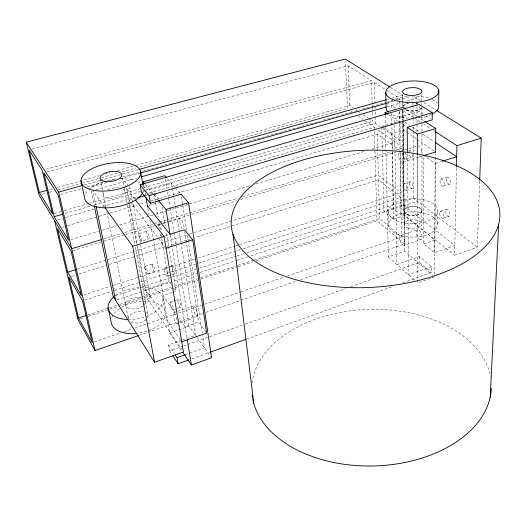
<?xml version="1.0" encoding="UTF-8"?>
<svg xmlns="http://www.w3.org/2000/svg" width="525" height="525" viewBox="0 0 525 525"><rect width="100%" height="100%" fill="white"/><g stroke="black" fill="none" stroke-linecap="round" stroke-linejoin="round"><path stroke-width="0.39" stroke-dasharray="2.62 1.97" d="M382.403 150.058L383.913 211.273L403.246 204.934L454.834 245.556L434.49 252.722L423.773 243.941L423.833 156.404M402.872 282.778L431.353 272.514L431.386 266.615L419.442 256.541L396.887 264.482L394.977 152.296M434.49 252.722L435.179 163.472L424.502 156.05M434.615 274.352L435.573 153.576M437.515 223.604L437.64 210.243M479.666 181.269L477.317 247.183L454.63 255.275L456.481 166.937M434.595 276.813L417.782 282.909L417.368 154.521M191.966 358.792L209.672 352.413M246.619 339.098L393.638 286.105M185.443 354.644L204.514 347.819L202.663 335.692M431.386 266.615L408.568 274.778L407.433 153.517M181.67 340.213L168.532 344.84L169.608 350.917L182.72 346.27M183.488 346.001L208.937 336.984M209.705 336.709L244.407 324.411M245.175 324.142L345.424 288.619M350.825 286.702L419.449 262.382L431.353 272.514M182.438 339.944L195.576 335.317L181.099 243.252M149.947 220.29L169.654 332.935L189.052 326.196L196.56 336.696M385.396 126.348L388.342 256.942L404.65 251.272L432.725 275.212M206.181 332.397L198.634 322.114L185.174 326.786L179.077 318.176M423.773 243.941L434.89 240.082L404.23 215.506L393.455 219.089L383.913 211.273M139.23 335.311L202.827 313.405M205.931 312.342L240.056 300.589M240.831 300.32L297.452 280.816M300.556 279.753L404.48 243.954L402.898 110.519M176.991 323.787L179.235 323.013M179.983 322.757L197.203 316.818A5.736 1.358 71.2 0 0 195.628 308.385A5.736 1.358 71.2 0 0 193.325 308.93A5.736 1.358 71.2 0 0 197.203 316.818M404.047 245.457A5.283 2.349 70.9 0 0 403.495 237.385A5.283 2.349 70.9 0 0 399.577 238.507A5.283 2.349 70.9 0 0 404.047 245.457L420.912 239.636A5.243 2.422 70.9 0 0 420.44 231.597A5.243 2.422 70.9 0 0 416.41 232.765A5.243 2.422 70.9 0 0 420.912 239.636M173.316 312.828L177.063 311.555M177.811 311.299L193.554 305.937M400.68 235.449L417.572 229.701M94.48 341.775L120.848 332.784M123.953 331.728L131.703 329.083M134.807 328.02L201.495 305.274M204.599 304.218L240.273 292.044M241.047 291.782L284.471 276.97M287.575 275.914L401.566 237.024L401.028 197.466L378.446 179.872L194.749 237.589M173.06 309.75L180.679 307.171M443.028 218.203L449.157 216.123M170.343 302.072L177.955 299.512M440.429 211.365L446.558 209.304M80.332 318.957L84.223 317.671M88.121 316.385L109.141 309.428M109.922 309.166L197.905 280.055M201.016 279.024L237.615 266.91M238.389 266.654L253.188 261.758M256.298 260.728L376.989 220.789L404.48 243.954M130.272 188.291L127.063 189.217L147.499 299.125L150.465 298.141L130.272 188.291L128.815 186.441M392.405 151.974L393.461 209.016L400.936 215.027L403.358 214.22L454.63 255.275M172.266 292.635L163.131 295.667L175.796 313.543M173.027 292.379L176.072 291.368L165.907 230.016M87.865 314.941L108.865 308.004M109.64 307.748L118.972 304.664M119.752 304.408L142.308 296.953M143.082 296.697L171.084 287.451M174.195 286.42L197.525 278.716M200.635 277.686L237.188 265.611M237.969 265.355L253.523 260.216M254.297 259.954L379.516 218.59L401.566 237.024M171.367 284.95L169.011 281.748L145.694 289.393L181.282 341.152M117.121 299.736L197.243 273.433M200.353 272.409L236.119 260.669M236.9 260.413L247.787 256.837M250.898 255.819L417.29 201.187L417.132 154.639M167.272 276.038L170.822 274.883M171.531 274.654L175.074 273.499M443.323 186.172L449.577 184.137M115.513 295.621L138.856 287.995M141.967 286.985L171.537 277.325M172.312 277.075L196.435 269.194M199.546 268.177L236.119 256.239M236.893 255.983L243.902 253.693M247.012 252.676L413.523 198.299L477.317 247.183M84.886 300.057L110.578 291.716M114.476 290.456L170.54 272.258M171.321 272.009L195.457 264.173M198.568 263.163L242.176 249.014M242.957 248.758L401.028 197.466M147.44 273.715L154.698 271.373M164.601 268.118L169.575 266.516M170.284 266.287L172.41 265.604M406.238 190.326L412.145 188.423M440.915 179.091L447.169 177.076M83.718 294.984L110.224 286.44M113.341 285.436L139.059 277.141M139.84 276.885L169.463 267.337M170.238 267.087L194.401 259.291M198.299 258.037L234.938 246.218M235.712 245.969L238.836 244.965M239.61 244.709L400.962 192.675L400.398 151.581M145.012 266.385L152.276 264.068M404.073 183.704L409.986 181.814M71.243 276.393L75.154 275.166M79.065 273.938L105.637 265.584M109.548 264.357L135.345 256.252M136.126 256.01L190.063 239.065M435.179 163.472L441.328 161.536M77.123 269.24L105.282 260.446M108.412 259.468L165.519 241.631M166.307 241.388L188.213 234.55M188.993 234.308L193.686 232.838M194.467 232.595L378.315 175.192L400.962 192.675M141.435 241.132A3.951 0.827 72.3 0 0 140.339 235.305A3.951 0.827 72.3 0 0 138.954 235.659A3.951 0.827 72.3 0 0 141.435 241.132L148.864 238.836A3.938 0.853 72.3 0 0 147.801 233.021A3.938 0.853 72.3 0 0 146.37 233.389A3.938 0.853 72.3 0 0 148.864 238.836M405.818 159.383L411.843 157.52M165.355 235.738L168.433 234.787M403.023 162.067L420.807 156.555M158.399 225.074L162.251 223.899M163.019 223.663L168.407 222.016M169.181 221.78L179.963 218.492M400.273 151.272L415.761 146.547M139.046 233.605L146.488 231.328M408.332 151.174L409.835 150.714M103.812 238.908L121.846 233.428M124.983 232.47L153.215 223.886M153.996 223.65L158.701 222.219M159.488 221.983L166.543 219.837M167.324 219.594L237.897 198.142M242.602 196.711L390.797 151.646M395.502 150.216L403.344 147.833L378.085 130.042M72.699 250.694L100.918 242.091M104.055 241.132L125.219 234.682M126.007 234.445L155.794 225.356M156.581 225.12L162.067 223.447M162.848 223.21L168.341 221.537M169.122 221.294L188.724 215.316M191.855 214.364L236.545 200.74M240.463 199.539L395.686 152.211M70.98 239.59L98.418 231.341M102.336 230.16L116.452 225.921M119.582 224.976L154.862 214.371M155.649 214.134L166.622 210.833M167.409 210.597L249.723 185.85M255.997 183.967L365.754 150.964M372.028 149.08L400.247 140.595L400.017 123.618M148.956 205.4L161.221 201.757M382.482 126.853L391.847 133.357L403.226 129.983L405.923 131.814M62.193 227.24L64.549 226.544M67.686 225.619L95.97 217.271M99.107 216.339L109.318 213.327M110.106 213.098L137.602 204.98M140.739 204.054L145.458 202.663M150.951 201.036L377.186 134.262L399.722 150.308M136.119 198.247L129.124 200.294L130.121 201.587M145.438 195.523L149.323 194.388M150.097 194.158L153.982 193.023L158.084 217.219M381.813 126.387L384.95 125.468M385.737 125.245L399.853 121.118M141.501 192.275L143.824 191.599M144.598 191.376L171.695 183.494L172.331 187.53M423.268 114.174L419.134 111.536L394.406 118.729L394.964 151.482M57.75 219.739L62.475 218.361M65.618 217.442L93.962 209.167M102.624 206.64L138.843 196.068M149.074 193.075L374.246 127.339L374.922 150.294M54.108 213.577L61.189 211.529M64.332 210.617L88.718 203.562M89.506 203.332L139.853 188.77M143.791 187.628L372.711 121.4L372.658 119.772M65.185 213.478L90.392 206.161M94.329 205.012L144.736 190.372M145.523 190.148L375.5 123.349L380.185 126.61M106.956 182.536L90.398 187.228L91.212 188.37M120.363 178.736L140.077 173.145M386.912 103.182L394.006 101.174M397.95 100.052L410.57 96.475M95.977 189.761L137.005 178.067M386.977 106.831L400.385 103.012M406.691 101.213L416.942 98.293L416.955 102.375M83.941 184.99L99.724 180.541M100.511 180.318L138.383 169.641M386.938 99.56L388.513 99.113M391.67 98.228L402.721 95.11L402.787 100.787M60.611 194.519L82.694 188.272M87.426 186.933L103.195 182.47M110.289 180.462L115.808 178.9M122.909 176.892L139.466 172.207M142.616 171.314L320.033 121.098M323.19 120.205L357.092 110.611M362.611 109.049L386.269 102.349M387.056 102.126L392.575 100.564M395.732 99.671L399.676 98.556L399.696 100.177M49.58 189.604L52.73 188.724M57.461 187.399L100.019 175.475M104.751 174.149L110.27 172.607M117.364 170.618L135.489 165.539M136.277 165.322L349.88 105.492L353.233 107.828M42.243 194.309L48.556 192.537M49.343 192.314L54.075 190.982M58.019 189.873L81.683 183.225M82.478 183.002L100.616 177.903M101.404 177.68L117.18 173.25M121.918 171.918L136.113 167.928M140.057 166.819L347.511 108.511L345.358 60.651M46.974 171.944L374.338 82.438L386.663 90.28M46.141 169.227L371.477 80.62L372.192 104.272M32.215 149.087L348.154 65.782L371.477 80.62M420.4 100.432L412.932 95.806L412.965 101.548M423.852 102.578L435.599 109.863M390.265 87.288L402.721 95.11M387.345 90.72L399.676 98.556M426.031 115.927L430.854 119.004M406.376 109.548L416.633 116.169M417.316 116.616L424.154 121.026M413.733 117.567L402.071 109.987L402.196 119.759M414.415 118.013L420.591 122.03M423.334 123.815L430.874 128.723M433.617 130.508L434.989 131.394M395.515 108.13L391.538 105.532L391.617 109.607M404.926 122.24L409.697 125.416M412.42 127.227L419.915 132.215M422.638 134.026L434.221 141.737M388.441 114.719L398.508 121.472M399.118 121.885L406.56 126.879M406.593 132.274L416.036 138.679M416.712 139.132L434.241 151.029M355.924 109.699L357.262 110.637M357.938 111.103L360.623 112.98M363.307 114.85L368.005 118.125M368.681 118.591L372.711 121.4M382.863 128.474L400.247 140.595M350.838 110.854L352.163 111.786M358.148 115.999L362.801 119.28M365.459 121.15L375.428 128.172M388.342 256.942L414.717 280.206M167.547 178.769L174.832 187.064M175.35 187.661L180.574 193.613M154.501 193.646L159.154 199.264M145.3 184.413L157.717 199.454M128.323 185.824L124.917 181.512L125.961 187.123M127.063 189.217L134.571 198.798M130.62 202.237L158.064 237.838M158.563 238.481L164.548 246.251M173.723 288.159L176.072 291.368M104.219 206.535L92.846 190.654L95.839 205.052M196.987 337.293L211.109 357.053M150.465 298.141L145.228 290.509L137.012 246.428M147.499 299.125L181.604 349.283M169.654 332.935L181.899 350.982M168.532 344.84L174.359 353.601M169.608 350.917L171.846 354.303M91.232 191.244L94.08 204.888M100.308 179.268L102.526 190.267M102.683 191.048L105.886 206.955M106.857 211.752L128.349 318.419M122.292 177.568L123.913 186.191M124.057 186.979L134.741 243.922M135.338 247.137L148.057 314.947M126.112 187.924L129.097 203.956M129.248 204.757L136.868 245.628M142.984 185.24L143.259 186.808M162.842 298.423L165.296 312.408M143.798 185.135L144.218 187.556M145.208 193.213L145.628 195.635M147.893 208.556L149.1 215.48M159.042 222.863L160.269 230.127M160.952 234.157L169.011 281.748M162.022 206.601L165.237 225.98M170.172 235.056L187.077 338.422M165.375 178.933L166.937 188.639M167.455 191.881L168.236 196.731M168.368 197.544L169.929 207.25M170.061 208.064L173.834 231.525M173.959 232.332L189.052 326.196M172.456 188.337L175.127 205.301M175.252 206.108L180.968 242.445M184.688 231.413L198.634 322.114M181.466 196.632L182.7 204.717M182.825 205.524L186.644 230.587M187.386 235.443L202.538 334.884M348.154 65.782L349.88 105.492M374.942 151.115L376.989 220.789M372.218 105.092L372.291 107.54M372.317 108.353L372.415 111.615M372.435 112.429L372.56 116.511M377.186 134.262L378.315 175.192M378.446 179.872L379.516 218.59M374.338 82.438L374.988 105.348M375.014 106.168L375.086 108.623M375.178 111.897L375.29 115.986M375.316 116.806L375.5 123.349M381.839 127.207L382.384 149.244M388.356 211.588L388.644 224.877M385.16 115.736L385.376 125.528M391.689 113.682L392.385 151.161M391.847 133.357L393.455 219.089M399.709 100.984L399.788 106.641M399.853 111.49L399.971 120.382M399.499 111.549L399.656 122.955M399.669 123.769L400.936 215.027M402.859 110.401L404.047 210.998M402.649 94.598L402.78 105.958M404.04 211.503L404.197 224.818M402.216 121.236L403.358 214.22M402.997 110.611L404.65 251.272M402.793 101.601L402.852 106.463M412.972 102.368L412.985 104.829M412.991 105.643L413.057 117.127M413.063 117.948L413.096 123.683M413.116 126.965L413.129 130.246M413.136 131.066L413.523 198.299M419.121 106.043L419.134 111.536M419.442 256.541L419.449 262.382M416.962 103.195L416.968 105.643M416.968 106.457L417.06 132.589M421.936 107.737L421.942 123.309M421.942 124.13L421.949 133.153M421.949 133.973L421.956 155.288M421.956 156.109L421.982 211.043A8.971 4.541 -0.7 0 1 408.404 214.994A8.971 4.541 -0.7 0 1 408.653 207.132A8.971 4.541 -0.7 0 1 421.982 211.043M421.798 94.106L421.805 104.659M421.857 210.328L421.864 223.663M146.042 312.5A10.008 5.67 -11.5 0 1 147.472 317.986M146.219 319.476A10.008 5.67 -11.5 0 1 130.469 321.687M128.507 319.2A10.008 5.67 -11.5 0 1 132.937 313.012A10.008 5.67 -11.5 0 1 143.502 311.528M121.4 307.315A27.53 15.606 -11.5 0 1 163.99 308.917A27.53 15.606 -11.5 0 1 137.642 333.336M111.746 317.566A27.53 15.606 -11.5 0 1 113.177 314.751M114.174 313.379A27.53 15.606 -11.5 0 1 120.717 307.735M140.923 287.385A27.792 15.428 -11.2 0 1 162.218 303.391A27.792 15.428 -11.2 0 1 128.402 319.522M115.323 295.614A27.792 15.428 -11.2 0 1 139.394 287.444M143.909 298.882A10.106 5.611 -11.2 0 1 143.561 305.445M143.01 305.904A10.106 5.611 -11.2 0 1 129.367 308.418A10.106 5.611 -11.2 0 1 127.424 300.956A10.106 5.611 -11.2 0 1 140.851 297.59M421.778 107.33A9.562 4.003 -1.5 0 1 414.599 110.801A9.562 4.003 -1.5 0 1 404.572 109.482M402.872 106.536A9.562 4.003 -1.5 0 1 408.85 103.307M416.115 103.208A9.562 4.003 -1.5 0 1 418.241 103.694M431.183 114.47A26.302 11.012 -1.5 0 1 420.991 117.397M420.158 117.528A26.302 11.012 -1.5 0 1 418.661 117.738M408.555 118.151A26.302 11.012 -1.5 0 1 390.41 113.702M387.253 104.468A26.302 11.012 -1.5 0 1 393.402 99.953M395.515 99.081A26.302 11.012 -1.5 0 1 407.689 96.436M416.633 96.213A26.302 11.012 -1.5 0 1 429.988 98.608M432.357 99.579A26.302 11.012 -1.5 0 1 437.358 103.182M123.231 189.046A10.861 5.027 -9.8 0 1 114.942 197.938A10.861 5.027 -9.8 0 1 104.318 192.262M107.769 189.748A10.861 5.027 -9.8 0 1 118.348 187.74M85.411 193.784A29.873 13.827 -9.8 0 1 88.213 190.024M88.751 189.505A29.873 13.827 -9.8 0 1 103.123 181.781M107.678 180.502A29.873 13.827 -9.8 0 1 115.927 179.084M120.409 178.782A29.873 13.827 -9.8 0 1 133.718 180.2M137.412 181.578A29.873 13.827 -9.8 0 1 140.575 183.547M252.138 383.007A119.844 78.337 -1.3 0 1 368.885 309.363A119.844 78.337 -1.3 0 1 490.508 376.471M421.568 107.96A9.568 4.003 -1.5 0 1 414.632 110.9A9.568 4.003 -1.5 0 1 405.405 109.948M403.22 106.096A9.568 4.003 -1.5 0 1 407.82 103.628M415.826 103.241A9.568 4.003 -1.5 0 1 417.316 103.517M412.676 154.54A3.55 1.693 73.5 0 1 411.397 157.526A3.55 1.693 73.5 0 1 409.021 153.7M409.165 151.41A3.55 1.693 73.5 0 1 411.744 152.001M404.742 152.775A3.557 1.673 73.5 0 1 406.665 158.038A3.557 1.673 73.5 0 1 403.935 158.091A3.557 1.673 73.5 0 1 403.423 152.801M421.385 156.089A5.539 2.684 73.6 0 1 417.815 154.914M418.005 145.95A5.539 2.684 73.6 0 1 422.074 152.952M402.445 153.156A5.578 2.605 73.5 0 1 403.988 160.781A5.578 2.605 73.5 0 1 400.102 160.414A5.578 2.605 73.5 0 1 398.554 152.788M177.358 322.914A5.782 1.253 71.3 0 1 174.267 319.541A5.782 1.253 71.3 0 1 173.565 312.861A5.782 1.253 71.3 0 1 177.135 320.795M161.411 236.302A6.143 1.404 72.4 0 1 159.672 233.152M158.058 226.268A6.143 1.404 72.4 0 1 159.541 225.77A6.143 1.404 72.4 0 1 162.028 231.61M182.306 228.907A6.09 1.522 72.5 0 1 179.563 220.356A6.09 1.522 72.5 0 1 181.893 220.277A6.09 1.522 72.5 0 1 184.223 228.841M407.538 227.929A8.892 4.6 -0.6 0 0 421.837 224.864A8.892 4.6 -0.6 0 0 409.743 220.034A8.892 4.6 -0.6 0 0 407.538 227.929M396.782 234.052A24.458 12.652 -0.6 0 0 437.03 226.912A24.458 12.652 -0.6 0 0 405.484 212.54A24.458 12.652 -0.6 0 0 396.782 234.052M396.559 220.631A24.668 12.482 -0.7 0 0 437.154 213.511A24.668 12.482 -0.7 0 0 405.333 199.382A24.668 12.482 -0.7 0 0 396.559 220.631M407.407 214.567A8.964 4.535 -0.7 0 0 421.831 211.516A8.964 4.535 -0.7 0 0 409.631 206.771A8.964 4.535 -0.7 0 0 407.407 214.567M409.224 183.173A3.472 1.627 72.5 0 0 411.712 188.449A3.472 1.627 72.5 0 0 412.276 183.724A3.472 1.627 72.5 0 0 409.224 183.173M445.804 210.879A3.655 1.805 71.3 0 0 448.691 216.221A3.655 1.805 71.3 0 0 449.098 211.037A3.655 1.805 71.3 0 0 445.804 210.879M446.296 178.605A3.734 1.883 72.4 0 0 449.085 184.196A3.734 1.883 72.4 0 0 449.761 179.005A3.734 1.883 72.4 0 0 446.296 178.605M440.055 180.62A3.741 1.864 72.4 0 0 442.837 186.231A3.741 1.864 72.4 0 0 443.487 181.04A3.741 1.864 72.4 0 0 440.055 180.62M439.681 212.94A3.662 1.792 71.3 0 0 442.568 218.295A3.662 1.792 71.3 0 0 442.956 213.104A3.662 1.792 71.3 0 0 439.681 212.94M403.325 185.062A3.485 1.614 72.5 0 0 405.805 190.352A3.485 1.614 72.5 0 0 406.343 185.62A3.485 1.614 72.5 0 0 403.325 185.062M144.854 267.671A3.859 0.794 71.9 0 0 147.21 273.669A3.859 0.794 71.9 0 0 146.626 268.807A3.859 0.794 71.9 0 0 144.854 267.671M170.212 303.588A4.088 0.893 71.4 0 0 172.823 309.763A4.088 0.893 71.4 0 0 172.075 304.375A4.088 0.893 71.4 0 0 170.212 303.588M164.404 269.574A4.18 0.932 71.8 0 0 167.009 276.012A4.18 0.932 71.8 0 0 166.405 270.637A4.18 0.932 71.8 0 0 164.404 269.574M172.193 267.061A4.167 0.958 71.9 0 0 174.805 273.473A4.167 0.958 71.9 0 0 174.241 268.104A4.167 0.958 71.9 0 0 172.193 267.061M177.811 301.028A4.075 0.919 71.4 0 0 180.429 307.184A4.075 0.919 71.4 0 0 179.714 301.803A4.075 0.919 71.4 0 0 177.811 301.028M152.099 265.361A3.852 0.82 71.9 0 0 154.462 271.333A3.852 0.82 71.9 0 0 153.91 266.47A3.852 0.82 71.9 0 0 152.099 265.361"/><path stroke-width="0.79" d="M181.099 194.211L150.38 203.3L141.501 192.275L140.168 184.767L419.121 104.475L432.278 112.724L432.233 119.884L407.183 127.299L407.426 152.696M435.586 152.289L435.776 128.533L424.837 121.472M438.782 90.517L438.637 105.978A26.302 11.012 -1.5 0 1 431.865 114.148M456.481 166.937L456.927 145.674L435.671 131.841M479.699 180.456L481.208 138.141L436.295 110.289M490.219 397.254L498.671 224.234A134.452 68.644 -2.3 0 0 314.659 156.863A134.452 68.644 -2.3 0 0 283.257 275.678A134.452 68.644 -2.3 0 0 498.671 224.234M182.805 352.321L191.428 365.019L211.582 357.709L188.56 202.716L181.02 194.119M172.738 355.661L178.113 363.786L188.888 359.901M210.44 352.137L245.851 339.373M175.258 354.952L177.05 357.65L185.443 354.644M94.251 205.688L113.177 296.382L154.606 362.276L183.448 351.993L164.082 236.486L135.568 200.071M181.742 341.821L206.653 333.04L192.727 239.794L184.439 229.793L170.041 234.255L147.42 205.852M54.6 220.657L77.995 319.732L95.025 350.536L138.456 335.58M78.533 318.025L92.157 342.569L82.55 300.812L68.9 277.128L78.533 318.025L86.31 315.453M166.051 248.194L192.727 239.794M442.096 161.293L456.697 156.699L435.579 142.643M67.732 272.167L81.382 295.739L71.131 251.173L57.474 228.631L67.732 272.167L75.554 269.725M423.833 155.59L435.586 151.942M105.164 207.854L132.648 246.232L164.082 236.486M456.927 145.674L481.208 138.141M101.463 239.623L71.663 248.686L39.093 195.195L26.25 142.17L345.286 59.03L389.57 86.848M158.235 200.084L165.992 209.488L188.56 202.716M407.229 127.326L417.296 134.078L435.776 128.533M137.668 197.794L144.664 195.746M140.168 184.767L149.067 195.687L432.278 112.724M54.16 216.681L68.624 240.299L58.249 195.188L43.811 172.81L54.16 216.681L62.823 214.167M143.653 184.327L143.227 181.906L164.857 175.698L166.471 177.535M385.14 114.922L385.081 112.468L402.957 107.343L405.694 109.108M140.077 173.145L386.118 103.405M140.949 176.945L386.19 107.054M26.25 142.17L58.688 192.111L82.359 185.437M139.171 169.418L386.151 99.783M39.329 192.472L52.533 214.029L42.19 170.297L29.052 149.92L39.329 192.472L47.211 190.267M385.081 112.468L387.765 114.273M143.227 181.906L144.782 183.783M58.688 192.111L95.025 350.536M81.014 181.027L84.545 197.531A29.873 13.827 -9.8 0 0 110.841 207.631A29.873 13.827 -9.8 0 0 142.774 192.708M108.111 307.768L111.103 321.766A27.53 15.606 -11.5 0 0 136.835 333.428M96.167 206.647L115.598 300.234M132.648 246.232L154.606 362.276M140.648 171.911A30.188 13.552 -9.6 0 1 97.657 190.877A30.188 13.552 -9.6 0 1 94.283 167.639A30.188 13.552 -9.6 0 1 140.648 171.911L142.846 184.452M145.911 197.249L147.61 206.942M149.067 195.687L150.38 203.3M177.05 357.65L178.113 363.786M165.992 209.488L170.08 234.472M187.208 339.229L191.428 365.019M233.002 234.189L253.772 403.41M385.75 92.505L386.085 107.881A26.302 11.012 -1.5 0 0 388.507 112.304M417.296 134.078L417.368 154.521M127.614 319.495A27.792 15.428 -11.2 0 1 114.01 296.671M491.374 388.402A119.844 78.337 -1.3 0 1 377.692 465.826A119.844 78.337 -1.3 0 1 252.787 399.354M252.486 397.714A119.844 78.337 -1.3 0 1 252.131 395.246M394.597 100.196A26.552 10.769 -1.6 0 0 438.27 93.345A26.552 10.769 -1.6 0 0 404.001 81.71A26.552 10.769 -1.6 0 0 394.597 100.196M406.245 94.756A9.653 3.918 -1.6 0 0 421.765 91.882A9.653 3.918 -1.6 0 0 408.64 87.99A9.653 3.918 -1.6 0 0 406.245 94.756M104.285 181.328A10.973 4.922 -9.6 0 0 121.688 175.731A10.973 4.922 -9.6 0 0 106.844 172.436A10.973 4.922 -9.6 0 0 104.285 181.328"/></g></svg>
